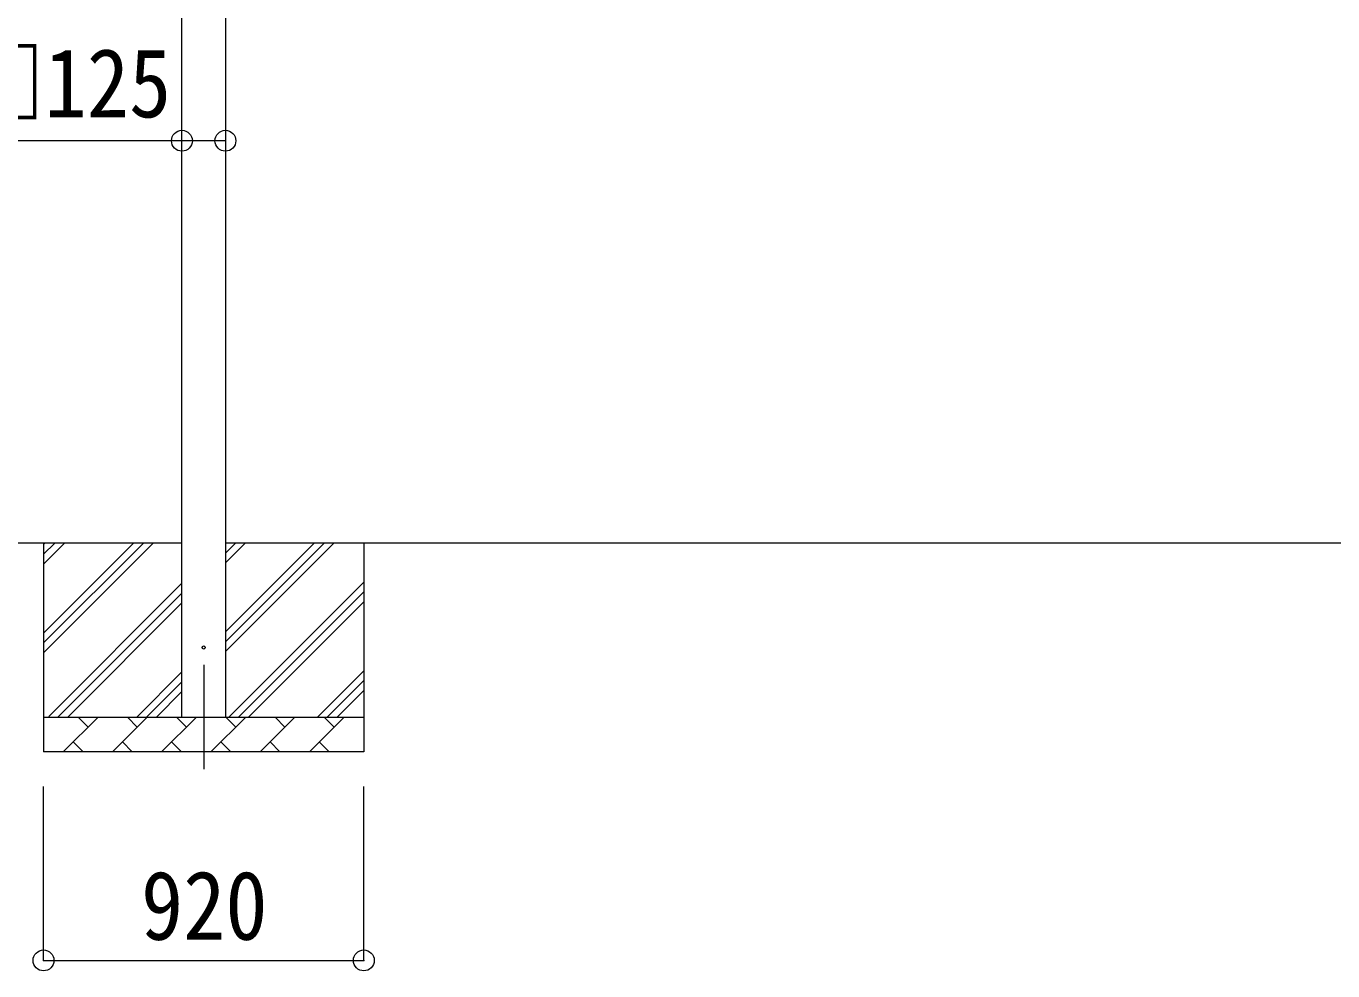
# Model space of a CAD drawing. Units: millimetres at full size, sheet at 1:60; details may follow other scales. Extents: x -16864 to 16864, y -11640 to 11640.
# Drawn here: x -11416 to -7663, y -8293 to -5579 of the extents above; entities that cross this region are included whole.
import ezdxf
from ezdxf.enums import TextEntityAlignment as Align

# ---------------------------------------------------------------- set-up
doc = ezdxf.new("R2010")
doc.units = ezdxf.units.MM
doc.header["$LTSCALE"] = 60
doc.header["$PDMODE"] = 32
doc.header["$PDSIZE"] = 60
doc.linetypes.add('CHAIN1', pattern=[8, 5, -1, 1, -1])
for name, color, linetype, lineweight in [('0-1_Defpoints', 7, 'CHAIN1', 9), ('0-2_TEXT1', 4, 'Continuous', 9), ('0-3_SHAPE', 7, 'Continuous', 9), ('0-8_TABLE1', 6, 'Continuous', 9)]:
    doc.layers.add(name, color=color, linetype=linetype, lineweight=lineweight)
doc.styles.add('ＭＳ ゴシック', font='')
doc.styles.get('ＭＳ ゴシック').set_extended_font_data('MS Gothic')

msp = doc.modelspace()

# ---------------------------------------------------------------- linework, layer by layer
at = {"layer": '0-1_Defpoints'}
msp.add_line((-10906.48, -7413.9), (-10906.48, -7762.9), dxfattribs=at)
at = {"layer": '0-2_TEXT1'}
for p, q in [((-10968.98, -7563.9), (-10968.98, -4543.9)), ((-10843.98, -4543.9), (-10843.98, -7563.9))]:
    msp.add_line(p, q, dxfattribs=at)
msp.add_circle((-10906.48, -7363.9), 4.5, dxfattribs=at)
at = {"layer": '0-3_SHAPE'}
for p, q in [((-10968.98, -7063.9), (-12605.18, -7063.9)), ((-11366.48, -7063.9), (-11366.48, -7663.9)), ((-11366.48, -7096.11), (-11334.28, -7063.9)), ((-11366.48, -7322.38), (-11108, -7063.9)), ((-11366.48, -7350.67), (-11079.72, -7063.9)), ((-11366.48, -7378.95), (-11051.43, -7063.9)), ((-11366.48, -7124.39), (-11305.99, -7063.9)), ((-11366.48, -7067.82), (-11362.56, -7063.9)), ((-5095.98, -7063.9), (-10843.98, -7063.9)), ((-10843.98, -7092.72), (-10815.16, -7063.9)), ((-10843.98, -7121.01), (-10786.87, -7063.9)), ((-10843.98, -7375.57), (-10532.32, -7063.9)), ((-10843.98, -7319), (-10588.88, -7063.9)), ((-10843.98, -7347.28), (-10560.6, -7063.9)), ((-10446.48, -7063.9), (-10446.48, -7663.9)), ((-11351.48, -7561.94), (-10968.98, -7179.44)), ((-10834.33, -7563.9), (-10446.48, -7176.06)), ((-10806.04, -7563.9), (-10446.48, -7204.34)), ((-11325.16, -7563.9), (-10968.98, -7207.72)), ((-11296.87, -7563.9), (-10968.98, -7236.01)), ((-10777.76, -7563.9), (-10446.48, -7232.63)), ((-10579.77, -7563.9), (-10446.48, -7430.62)), ((-11098.88, -7563.9), (-10968.98, -7434)), ((-11070.6, -7563.9), (-10968.98, -7462.28)), ((-10551.48, -7563.9), (-10446.48, -7458.9)), ((-11042.32, -7563.9), (-10968.98, -7490.57)), ((-10523.2, -7563.9), (-10446.48, -7487.18)), ((-11366.48, -7563.9), (-10446.48, -7563.9)), ((-11310.04, -7663.9), (-11210.04, -7563.9)), ((-11238.59, -7592.45), (-11267.14, -7563.9)), ((-11168.62, -7663.9), (-11068.62, -7563.9)), ((-11097.17, -7592.45), (-11125.72, -7563.9)), ((-11027.19, -7663.9), (-10927.19, -7563.9)), ((-10955.75, -7592.45), (-10984.3, -7563.9)), ((-10885.77, -7663.9), (-10785.77, -7563.9)), ((-10814.33, -7592.45), (-10842.88, -7563.9)), ((-10744.35, -7663.9), (-10644.35, -7563.9)), ((-10672.9, -7592.45), (-10701.46, -7563.9)), ((-10602.93, -7663.9), (-10502.93, -7563.9)), ((-10531.48, -7592.45), (-10560.04, -7563.9)), ((-11281.48, -7635.35), (-11252.93, -7663.9)), ((-11140.06, -7635.35), (-11111.51, -7663.9)), ((-10998.64, -7635.35), (-10970.09, -7663.9)), ((-10857.22, -7635.35), (-10828.67, -7663.9)), ((-10715.8, -7635.35), (-10687.24, -7663.9)), ((-10574.38, -7635.35), (-10545.82, -7663.9)), ((-10446.48, -7663.9), (-11366.48, -7663.9))]:
    msp.add_line(p, q, dxfattribs=at)
at = {"layer": '0-8_TABLE1'}
for p, q in [((-11366.48, -8262.9), (-11366.48, -7762.9)), ((-10446.48, -8262.9), (-10446.48, -7762.9)), ((-11366.48, -8262.9), (-10446.48, -8262.9))]:
    msp.add_line(p, q, dxfattribs=at)
msp.add_lwpolyline([(-10843.98, -5908.22), (-10968.98, -5908.22), (-11593.56, -5908.22)], dxfattribs=at)
for p in [(-10968.98, -5908.22), (-10843.98, -5908.22), (-11366.48, -8262.9), (-10446.48, -8262.9)]:
    msp.add_point(p, dxfattribs=at)

# ---------------------------------------------------------------- texts
at = {"layer": '0-8_TABLE1', "color": 7, "style": 'ＭＳ ゴシック', "width": 0.9}
for s, p in [('□125', (-11606.16, -5900.37)), ('920', (-11086.48, -8262.9))]:
    msp.add_text(s, height=197.9, dxfattribs=at).set_placement(p, align=Align.BOTTOM_LEFT)

doc.saveas('drawing.dxf')
